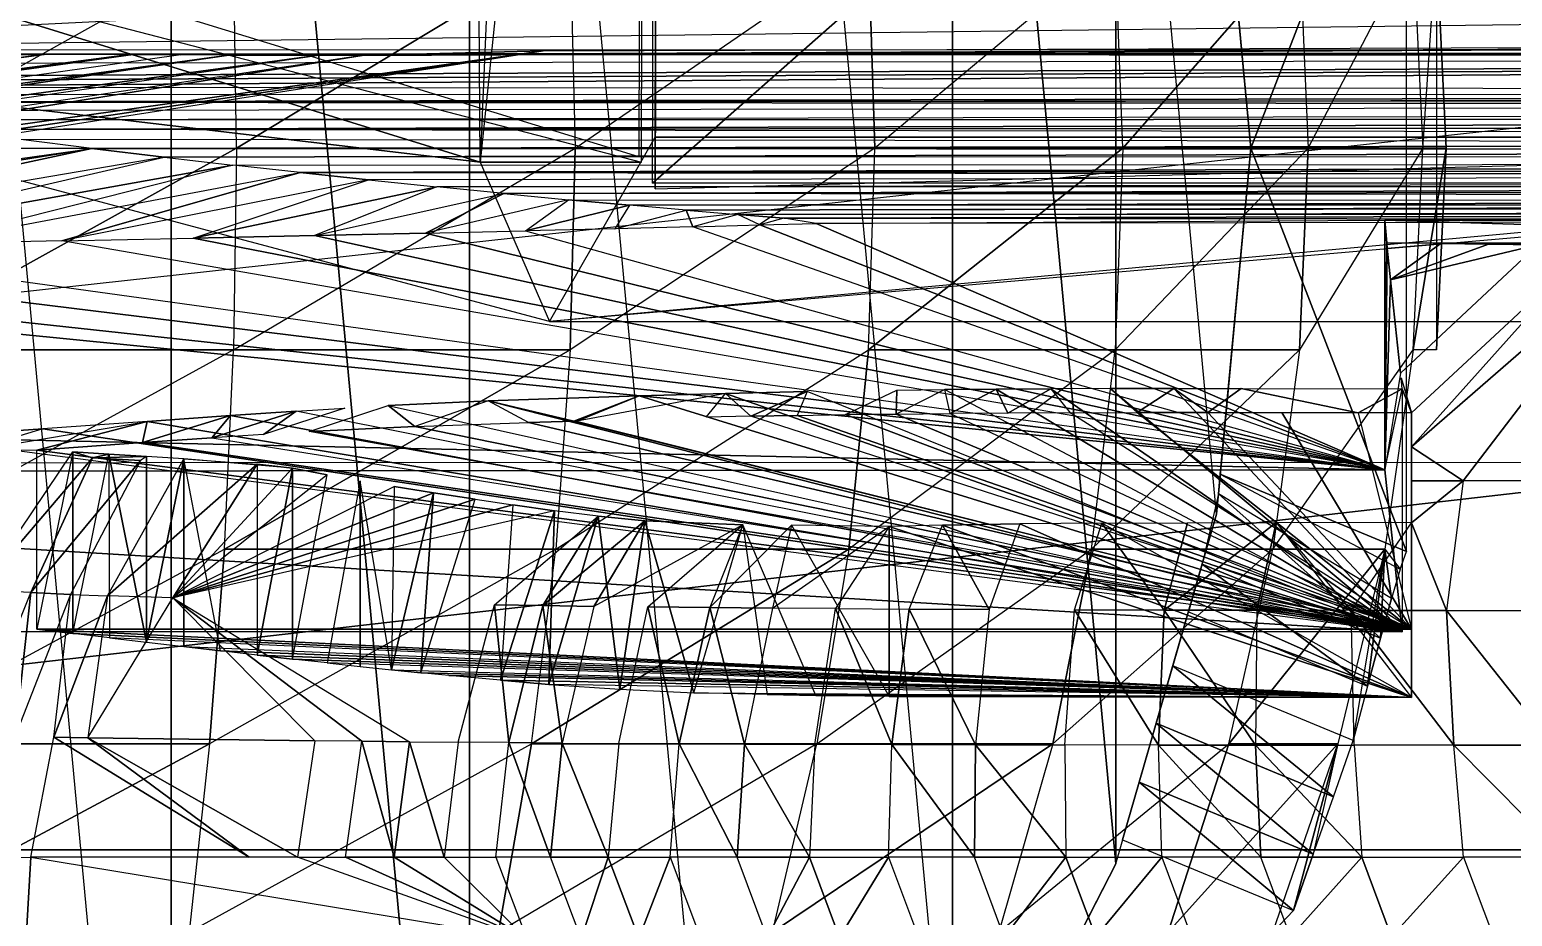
# Model space of a CAD drawing. Header units: metres. Extents: x -2.72 to 2.74, y -1.12 to 1.4.
# Drawn here: x -0.3986 to -0.0506, y -0.0446 to 0.1635 of the extents above; entities that cross this region are included whole.
import ezdxf

# ---------------------------------------------------------------- set-up
doc = ezdxf.new("R2010")
doc.units = ezdxf.units.M
doc.linetypes.add('SOLIDLINE', pattern=[0])
doc.layers.add('A', color=1, linetype='SOLIDLINE')
doc.layers.add('E', color=5, linetype='SOLIDLINE')

msp = doc.modelspace()

# ---------------------------------------------------------------- linework, layer by layer
at = {"layer": 'A'}
for points in [[(-0.493127, 0.188727, 0.197801), (-0.275316, 0.545974, 0.074455), (-0.516479, 0.158773, 0.191303)], [(-0.275316, 0.545974, 0.074455), (-0.490816, 0.193656, 0.163674), (-0.516479, 0.158773, 0.191303)], [(-0.365327, -0.257096, 2.067528), (-0.365327, 0.528326, 2.067528), (-0.440293, 0.546274, 2.067528)], [(-0.295336, 0.5085, 0.071341), (-0.275316, 0.545974, 0.074455), (-0.29284, 0.132376, -0.843649)], [(-0.251757, 0.138243, -0.900755), (-0.250601, 0.538997, 0.057759), (-0.250601, 0.519851, 0.063883)], [(-0.295312, -0.221984, 2.067528), (-0.295312, 0.493215, 2.067528), (-0.365327, 0.528326, 2.067528)], [(-0.295312, -0.221984, 2.067528), (-0.365327, 0.528326, 2.067528), (-0.365327, -0.257096, 2.067528)], [(-0.250601, 0.519851, 0.063883), (-0.251757, 0.126146, -0.896257), (-0.251757, 0.138243, -0.900755)], [(-0.29284, 0.132376, -0.843649), (-0.25502, 0.132376, -0.843649), (-0.25409, 0.5085, 0.071341)], [(-0.233307, -0.171245, 2.067528), (-0.295312, 0.493215, 2.067528), (-0.295312, -0.221984, 2.067528)], [(-0.182024, -0.107093, 2.067528), (-0.182024, 0.378324, 2.067528), (-0.233307, 0.442475, 2.067528)], [(-0.143704, -0.032335, 2.067528), (-0.143704, 0.303565, 2.067528), (-0.182024, 0.378324, 2.067528)], [(-0.143704, -0.032335, 2.067528), (-0.182024, 0.378324, 2.067528), (-0.182024, -0.107093, 2.067528)], [(-0.12002, 0.049764, 2.067528), (-0.143704, 0.303565, 2.067528), (-0.143704, -0.032335, 2.067528)], [(-0.119148, 0.212113, 2.147825), (-0.112009, 0.135614, 2.153136), (-0.075489, 0.230197, 2.147825)], [(-0.075489, 0.041028, 2.147825), (-0.075489, 0.230197, 2.147825), (-0.112009, 0.135614, 2.153136)], [(-0.119148, 0.212113, 2.147825), (-0.12002, 0.221466, 2.067528), (-0.112009, 0.135615, 2.067528)], [(-0.119148, 0.212113, 2.147825), (-0.112009, 0.135615, 2.067528), (-0.112009, 0.135614, 2.153136)], [(0.006794, 0.198835, 1.785654), (-0.689871, 0.198417, 1.774021), (-0.738027, 0.146404, 1.847201)], [(-0.738027, 0.146404, 1.847201), (0.007778, 0.146763, 1.859642), (0.006794, 0.198835, 1.785654)], [(-0.310625, 0.197638, 0.961294), (-0.493127, 0.188727, 0.197801), (-0.516479, 0.158773, 0.191303)], [(-0.310625, 0.197638, 0.961294), (-0.516479, 0.158773, 0.191303), (-0.321165, 0.168463, 1.034279)], [(-0.516479, 0.158773, 0.191303), (-0.490816, 0.193656, 0.163674), (-0.29284, 0.132376, -0.843649)], [(-0.25502, 0.132376, -0.843649), (-0.29284, 0.132376, -0.843649), (-0.490816, 0.193656, 0.163674)], [(-0.435123, 0.135613, 0.811076), (-0.435361, 0.182894, 0.819084), (-0.350745, 0.182894, 0.882626)], [(-0.350041, 0.135613, 0.874968), (-0.350745, 0.182894, 0.882626), (-0.271717, 0.182894, 1.006933)], [(-0.271717, 0.182894, 1.006933), (-0.270578, 0.135613, 0.99996), (-0.350041, 0.135613, 0.874968)], [(-0.201732, 0.182894, 1.186573), (-0.200207, 0.135613, 1.180588), (-0.270578, 0.135613, 0.99996)], [(-0.200207, 0.135613, 1.180588), (-0.201732, 0.182894, 1.186573), (-0.143848, 0.182894, 1.413693)], [(-0.142004, 0.135613, 1.40896), (-0.143848, 0.182894, 1.413693), (-0.100594, 0.182894, 1.678368)], [(-0.100594, 0.182894, 1.678368), (-0.098512, 0.135613, 1.675093), (-0.142004, 0.135613, 1.40896)], [(-0.073862, 0.182894, 1.969031), (-0.071633, 0.135613, 1.967357), (-0.098512, 0.135613, 1.675093)], [(-0.068385, 0.182894, 2.153136), (-0.066106, 0.135613, 2.153136), (-0.071633, 0.135613, 1.967357)], [(-0.066106, 0.135613, 2.153136), (-0.068385, 0.182894, 2.153136), (-0.068385, 0.088332, 2.153136)], [(-0.516479, 0.158773, 0.191303), (0.457801, 0.158618, 0.191301), (0.260544, 0.168463, 1.034279)], [(0.379272, 0.157823, -0.357493), (-0.351811, 0.157513, -0.360084), (0.313918, 0.160454, -0.287175)], [(0.313918, 0.160454, -0.287175), (-0.351811, 0.157513, -0.360084), (-0.330705, 0.157442, -0.350713)], [(0.313918, 0.160454, -0.287175), (-0.330705, 0.157442, -0.350713), (-0.320511, 0.15743, -0.346064)], [(0.313918, 0.160454, -0.287175), (-0.320511, 0.15743, -0.346064), (-0.278068, 0.158491, -0.311615)], [(-0.395164, 0.157662, -0.381273), (-0.405824, 0.157668, -0.387426), (-0.735664, 0.115289, -0.387296)], [(-0.735664, 0.115289, -0.387296), (-0.718298, 0.115333, -0.376069), (-0.395164, 0.157662, -0.381273)], [(-0.700581, 0.115349, -0.365274), (-0.681705, 0.115329, -0.354684), (-0.375165, 0.15761, -0.370888)], [(-0.374283, 0.157608, -0.370444), (-0.375165, 0.15761, -0.370888), (-0.681705, 0.115329, -0.354684)], [(-0.351811, 0.157513, -0.360084), (-0.363114, 0.157561, -0.365199), (-0.662134, 0.115283, -0.344326)], [(-0.662134, 0.115283, -0.344326), (-0.642326, 0.115222, -0.334228), (-0.351811, 0.157513, -0.360084)], [(-0.330705, 0.157442, -0.350713), (-0.351811, 0.157513, -0.360084), (-0.642326, 0.115222, -0.334228)], [(-0.642326, 0.115222, -0.334228), (-0.622744, 0.11516, -0.324419), (-0.330705, 0.157442, -0.350713)], [(-0.603847, 0.115108, -0.314925), (-0.586097, 0.115077, -0.305777), (-0.320511, 0.15743, -0.346064)], [(-0.278068, 0.158491, -0.311615), (-0.320511, 0.15743, -0.346064), (-0.586097, 0.115077, -0.305777)], [(-0.586097, 0.115077, -0.305777), (-0.569954, 0.11508, -0.297003), (-0.278068, 0.158491, -0.311615)], [(-0.569954, 0.11508, -0.297003), (-0.555876, 0.115125, -0.288633), (-0.278068, 0.158491, -0.311615)], [(-0.516479, 0.158773, 0.191303), (-0.29284, 0.132376, -0.843649), (-0.276566, 0.094948, -1.004315)], [(0.535581, 0.156911, -0.474544), (-0.493322, 0.152275, -0.548284), (-0.507823, 0.155503, -0.497748)], [(0.535581, 0.156911, -0.474544), (-0.487468, 0.151208, -0.564115), (-0.493322, 0.152275, -0.548284)], [(0.535581, 0.156911, -0.474544), (-0.480099, 0.149867, -0.584048), (-0.487468, 0.151208, -0.564115)], [(0.505842, 0.149365, -0.596968), (-0.480099, 0.149867, -0.584048), (0.535581, 0.156911, -0.474544)], [(0.535581, 0.156911, -0.474544), (-0.437079, 0.157709, -0.406064), (0.423844, 0.158179, -0.375997)], [(0.423844, 0.158179, -0.375997), (-0.437079, 0.157709, -0.406064), (-0.426595, 0.157693, -0.399675)], [(0.423844, 0.158179, -0.375997), (-0.426595, 0.157693, -0.399675), (-0.405824, 0.157668, -0.387426)], [(0.423844, 0.158179, -0.375997), (-0.405824, 0.157668, -0.387426), (-0.395164, 0.157662, -0.381273)], [(0.411828, 0.158089, -0.370661), (-0.375165, 0.15761, -0.370888), (-0.374283, 0.157608, -0.370444)], [(0.411828, 0.158089, -0.370661), (-0.374283, 0.157608, -0.370444), (0.400552, 0.157996, -0.365957)], [(0.400552, 0.157996, -0.365957), (-0.374283, 0.157608, -0.370444), (-0.363114, 0.157561, -0.365199)], [(0.400552, 0.157996, -0.365957), (-0.363114, 0.157561, -0.365199), (0.390381, 0.157911, -0.361883)], [(-0.276566, 0.094948, -1.004315), (0.215847, 0.094948, -1.00432), (0.457801, 0.158618, 0.191301)], [(0.007778, 0.146763, 1.859642), (-0.738027, 0.146404, 1.847201), (-0.766915, 0.061726, 1.920832)], [(0.500252, 0.14838, -0.611643), (-0.46094, 0.146455, -0.634717), (-0.47122, 0.148265, -0.60786)], [(0.493523, 0.1472, -0.629231), (-0.46094, 0.146455, -0.634717), (0.500252, 0.14838, -0.611643)], [(0.485227, 0.145812, -0.649687), (-0.46094, 0.146455, -0.634717), (0.493523, 0.1472, -0.629231)], [(0.485227, 0.145812, -0.649687), (-0.448576, 0.144449, -0.663825), (-0.46094, 0.146455, -0.634717)], [(0.463773, 0.142535, -0.696764), (-0.434191, 0.142294, -0.694424), (0.475259, 0.144244, -0.672398)], [(0.463773, 0.142535, -0.696764), (-0.418236, 0.140055, -0.725771), (-0.434191, 0.142294, -0.694424)], [(0.451027, 0.140732, -0.722198), (-0.418236, 0.140055, -0.725771), (0.463773, 0.142535, -0.696764)], [(0.437367, 0.138884, -0.748121), (-0.418236, 0.140055, -0.725771), (0.451027, 0.140732, -0.722198)], [(0.421797, 0.136846, -0.776844), (-0.383978, 0.135609, -0.787768), (-0.401285, 0.137802, -0.757134)], [(0.408963, 0.135258, -0.799119), (-0.383978, 0.135609, -0.787768), (0.421797, 0.136846, -0.776844)], [(0.195918, 0.13825, -0.900758), (-0.276566, 0.094948, -1.004315), (-0.251757, 0.138243, -0.900755)], [(0.195918, 0.13825, -0.900758), (-0.251757, 0.138243, -0.900755), (-0.251757, 0.126146, -0.896257)], [(-0.383978, 0.135609, -0.787768), (-0.541651, 0.110141, -0.982846), (-0.573467, 0.109163, -0.973068)], [(-0.496872, 0.111422, -0.996599), (-0.541651, 0.110141, -0.982846), (-0.383978, 0.135609, -0.787768)], [(-0.383978, 0.135609, -0.787768), (-0.366965, 0.133546, -0.816907), (-0.496872, 0.111422, -0.996599)], [(-0.366965, 0.133546, -0.816907), (-0.35086, 0.131676, -0.843745), (-0.458418, 0.112405, -1.008401)], [(-0.435361, 0.088332, 0.819084), (-0.435123, 0.135613, 0.811076), (-0.350041, 0.135613, 0.874968)], [(-0.350041, 0.135613, 0.874968), (-0.350745, 0.088332, 0.882626), (-0.435361, 0.088332, 0.819084)], [(0.408963, 0.135258, -0.799119), (-0.366965, 0.133546, -0.816907), (-0.383978, 0.135609, -0.787768)], [(0.395099, 0.133581, -0.823014), (-0.366965, 0.133546, -0.816907), (0.408963, 0.135258, -0.799119)], [(-0.270578, 0.135613, 0.99996), (-0.271717, 0.088332, 1.006933), (-0.350745, 0.088332, 0.882626)], [(-0.271717, 0.088332, 1.006933), (-0.270578, 0.135613, 0.99996), (-0.200207, 0.135613, 1.180588)], [(-0.201732, 0.088332, 1.186573), (-0.200207, 0.135613, 1.180588), (-0.142004, 0.135613, 1.40896)], [(-0.142004, 0.135613, 1.40896), (-0.143848, 0.088332, 1.413693), (-0.201732, 0.088332, 1.186573)], [(-0.098512, 0.135613, 1.675093), (-0.100594, 0.088332, 1.678368), (-0.143848, 0.088332, 1.413693)], [(-0.119577, 0.054509, 2.13423), (-0.112009, 0.135615, 2.067528), (-0.12002, 0.049764, 2.067528)], [(-0.119148, 0.059112, 2.147825), (-0.112009, 0.135615, 2.067528), (-0.119577, 0.054509, 2.13423)], [(-0.075489, 0.041028, 2.147825), (-0.112009, 0.135614, 2.153136), (-0.119148, 0.059112, 2.147825)], [(-0.100594, 0.088332, 1.678368), (-0.098512, 0.135613, 1.675093), (-0.071633, 0.135613, 1.967357)], [(-0.066106, 0.135613, 2.153136), (-0.068385, 0.088332, 2.153136), (-0.073862, 0.088332, 1.969031)], [(-0.073862, 0.088332, 1.969031), (-0.071633, 0.135613, 1.967357), (-0.066106, 0.135613, 2.153136)], [(-0.423861, 0.113206, -1.019002), (-0.458418, 0.112405, -1.008401), (-0.35086, 0.131676, -0.843745)], [(-0.391022, 0.113919, -1.029071), (-0.423861, 0.113206, -1.019002), (-0.335122, 0.129923, -0.869422)], [(-0.335122, 0.129923, -0.869422), (-0.319061, 0.128202, -0.895433), (-0.391022, 0.113919, -1.029071)], [(0.382031, 0.132055, -0.845025), (-0.335122, 0.129923, -0.869422), (-0.35086, 0.131676, -0.843745)], [(0.369421, 0.130633, -0.865867), (-0.335122, 0.129923, -0.869422), (0.382031, 0.132055, -0.845025)], [(0.356774, 0.12925, -0.886581), (-0.335122, 0.129923, -0.869422), (0.369421, 0.130633, -0.865867)], [(0.356774, 0.12925, -0.886581), (-0.319061, 0.128202, -0.895433), (-0.335122, 0.129923, -0.869422)], [(-0.319061, 0.128202, -0.895433), (-0.303005, 0.126545, -0.921484), (-0.36023, 0.114564, -1.038512)], [(-0.331728, 0.115158, -1.04725), (-0.36023, 0.114564, -1.038512), (-0.303005, 0.126545, -0.921484)], [(0.331982, 0.126658, -0.927086), (-0.303005, 0.126545, -0.921484), (0.344246, 0.12792, -0.907033)], [(0.331982, 0.126658, -0.927086), (-0.287261, 0.124984, -0.947266), (-0.303005, 0.126545, -0.921484)], [(0.320113, 0.125473, -0.946598), (-0.287261, 0.124984, -0.947266), (0.331982, 0.126658, -0.927086)], [(0.308754, 0.124375, -0.96542), (-0.287261, 0.124984, -0.947266), (0.320113, 0.125473, -0.946598)], [(-0.305681, 0.115714, -1.055236), (-0.331728, 0.115158, -1.04725), (-0.287261, 0.124984, -0.947266)], [(-0.287261, 0.124984, -0.947266), (-0.272107, 0.123542, -0.972453), (-0.305681, 0.115714, -1.055236)], [(-0.272107, 0.123542, -0.972453), (-0.257781, 0.122238, -0.996702), (-0.282185, 0.11624, -1.062442)], [(-0.261279, 0.116736, -1.068856), (-0.282185, 0.11624, -1.062442), (-0.257781, 0.122238, -0.996702)], [(0.298009, 0.123369, -0.983402), (-0.257781, 0.122238, -0.996702), (-0.272107, 0.123542, -0.972453)], [(0.287964, 0.122459, -1.000386), (-0.257781, 0.122238, -0.996702), (0.298009, 0.123369, -0.983402)], [(0.287964, 0.122459, -1.000386), (-0.244482, 0.121081, -1.019663), (-0.257781, 0.122238, -0.996702)], [(0.278694, 0.121647, -1.016218), (-0.244482, 0.121081, -1.019663), (0.287964, 0.122459, -1.000386)], [(-0.242961, 0.1172, -1.074478), (-0.261279, 0.116736, -1.068856), (-0.244482, 0.121081, -1.019663)], [(-0.244482, 0.121081, -1.019663), (-0.232372, 0.120075, -1.040967), (-0.242961, 0.1172, -1.074478)], [(0.262715, 0.120314, -1.043747), (-0.232372, 0.120075, -1.040967), (0.270263, 0.120932, -1.030733)], [(0.262715, 0.120314, -1.043747), (-0.221582, 0.119219, -1.060239), (-0.232372, 0.120075, -1.040967)], [(-0.232372, 0.120075, -1.040967), (-0.221582, 0.119219, -1.060239), (-0.227201, 0.117623, -1.079316)], [(0.240998, 0.11868, -1.080012), (-0.221582, 0.119219, -1.060239), (0.262715, 0.120314, -1.043747)], [(0.240998, 0.11868, -1.080012), (-0.213957, 0.117996, -1.083384), (-0.221582, 0.119219, -1.060239)], [(-0.08051, 0.118737, -1.124149), (-0.08051, 0.060157, -1.119927), (-0.213957, 0.117996, -1.083384)], [(0.095886, 0.113314, -1.182251), (-0.08051, 0.118737, -1.124149), (0.096334, 0.11877, -1.124152)], [(0.095886, 0.113314, -1.182251), (-0.080093, 0.113457, -1.178213), (-0.08051, 0.118737, -1.124149)], [(-0.08051, 0.118737, -1.124149), (-0.080093, 0.113457, -1.178213), (-0.08051, 0.060157, -1.119927)], [(-0.331728, 0.115158, -1.04725), (-0.08051, 0.060157, -1.119927), (-0.36023, 0.114564, -1.038512)], [(-0.305681, 0.115714, -1.055236), (-0.08051, 0.060157, -1.119927), (-0.331728, 0.115158, -1.04725)], [(-0.282185, 0.11624, -1.062442), (-0.08051, 0.060157, -1.119927), (-0.305681, 0.115714, -1.055236)], [(-0.227201, 0.117623, -1.079316), (-0.08051, 0.060157, -1.119927), (-0.242961, 0.1172, -1.074478)], [(-0.213957, 0.117996, -1.083384), (-0.08051, 0.060157, -1.119927), (-0.227201, 0.117623, -1.079316)], [(-0.496872, 0.111422, -0.996599), (-0.08051, 0.060157, -1.119927), (-0.541651, 0.110141, -0.982846)], [(-0.458418, 0.112405, -1.008401), (-0.08051, 0.060157, -1.119927), (-0.496872, 0.111422, -0.996599)], [(-0.36023, 0.114564, -1.038512), (-0.08051, 0.060157, -1.119927), (-0.391022, 0.113919, -1.029071)], [(-0.080093, 0.113457, -1.178213), (-0.07996, 0.112193, -1.195521), (-0.08051, 0.060157, -1.119927)], [(-0.07996, 0.112193, -1.195521), (-0.07917, 0.104721, -1.298056), (-0.08051, 0.060157, -1.119927)], [(0.095886, 0.113314, -1.182251), (-0.067403, 0.11326, -1.179574), (-0.080093, 0.113457, -1.178213)], [(-0.07917, 0.104721, -1.298056), (-0.07996, 0.112193, -1.195521), (-0.067403, 0.11326, -1.179574)], [(-0.056192, 0.113114, -1.180353), (-0.07917, 0.104721, -1.298056), (-0.067403, 0.11326, -1.179574)], [(-0.044597, 0.112987, -1.180887), (-0.07917, 0.104721, -1.298056), (-0.056192, 0.113114, -1.180353)], [(-0.076843, 0.082866, -1.60028), (-0.07917, 0.104721, -1.298056), (-0.044597, 0.112987, -1.180887)], [(-0.019903, 0.112796, -1.181449), (-0.074303, 0.065588, -1.84047), (-0.031845, 0.112875, -1.181242)], [(-0.074303, 0.065588, -1.84047), (-0.074303, 0.073535, -1.729836), (-0.031845, 0.112875, -1.181242)], [(-0.062163, 0.05758, -1.951864), (-0.074303, 0.065588, -1.84047), (-0.019903, 0.112796, -1.181449)], [(0.095886, 0.113314, -1.182251), (-0.056192, 0.113114, -1.180353), (-0.067403, 0.11326, -1.179574)], [(-0.041352, 0.057543, -1.952146), (-0.062163, 0.05758, -1.951864), (-0.019903, 0.112796, -1.181449)], [(-0.541651, 0.110141, -0.982846), (-0.08051, 0.060157, -1.119927), (-0.573467, 0.109163, -0.973068)], [(-0.573467, 0.109163, -0.973068), (-0.08051, 0.060157, -1.119927), (-0.573467, 0.070935, -0.970313)], [(-0.07917, 0.104721, -1.298056), (-0.076843, 0.082866, -1.60028), (-0.08051, 0.060157, -1.119927)], [(-0.436073, 0.041569, 0.843022), (-0.435361, 0.088332, 0.819084), (-0.350745, 0.088332, 0.882626)], [(-0.35285, 0.041569, 0.905518), (-0.350745, 0.088332, 0.882626), (-0.271717, 0.088332, 1.006933)], [(-0.271717, 0.088332, 1.006933), (-0.275124, 0.041569, 1.027778), (-0.35285, 0.041569, 0.905518)], [(-0.201732, 0.088332, 1.186573), (-0.206291, 0.041569, 1.20446), (-0.275124, 0.041569, 1.027778)], [(-0.206291, 0.041569, 1.20446), (-0.201732, 0.088332, 1.186573), (-0.143848, 0.088332, 1.413693)], [(-0.149359, 0.041569, 1.427841), (-0.143848, 0.088332, 1.413693), (-0.100594, 0.088332, 1.678368)], [(-0.100594, 0.088332, 1.678368), (-0.106818, 0.041569, 1.688158), (-0.149359, 0.041569, 1.427841)], [(-0.073862, 0.088332, 1.969031), (-0.080526, 0.041569, 1.974035), (-0.106818, 0.041569, 1.688158)], [(-0.074303, 0.073535, -1.729836), (-0.076449, 0.079188, -1.651435), (-0.076727, 0.081778, -1.615368)], [(-0.290933, 0.076341, -1.651225), (-0.255558, 0.077518, -1.65131), (-0.270859, 0.071609, -1.729727)], [(-0.076449, 0.022156, -1.647325), (-0.255558, 0.077518, -1.65131), (-0.290933, 0.076341, -1.651225)], [(-0.270182, 0.071612, -1.729727), (-0.270859, 0.071609, -1.729727), (-0.255558, 0.077518, -1.65131)], [(-0.255558, 0.077518, -1.65131), (-0.235251, 0.078089, -1.651352), (-0.270182, 0.071612, -1.729727)], [(-0.076449, 0.022156, -1.647325), (-0.235251, 0.078089, -1.651352), (-0.255558, 0.077518, -1.65131)], [(-0.22929, 0.072732, -1.729791), (-0.239805, 0.072499, -1.729777), (-0.235251, 0.078089, -1.651352)], [(-0.235251, 0.078089, -1.651352), (-0.216115, 0.07853, -1.651384), (-0.22929, 0.072732, -1.729791)], [(-0.076449, 0.022156, -1.647325), (-0.216115, 0.07853, -1.651384), (-0.235251, 0.078089, -1.651352)], [(-0.218449, 0.072935, -1.729802), (-0.22929, 0.072732, -1.729791), (-0.216115, 0.07853, -1.651384)], [(-0.195224, 0.07326, -1.72982), (-0.20714, 0.073111, -1.729812), (-0.195086, 0.078864, -1.651409)], [(-0.195086, 0.078864, -1.651409), (-0.183771, 0.078993, -1.651418), (-0.195224, 0.07326, -1.72982)], [(-0.183771, 0.078993, -1.651418), (-0.171749, 0.079099, -1.651427), (-0.182566, 0.073386, -1.729828)], [(-0.076449, 0.022156, -1.647325), (-0.171749, 0.079099, -1.651427), (-0.183771, 0.078993, -1.651418)], [(-0.169031, 0.073489, -1.729834), (-0.182566, 0.073386, -1.729828), (-0.171749, 0.079099, -1.651427)], [(-0.171749, 0.079099, -1.651427), (-0.158894, 0.079184, -1.651433), (-0.169031, 0.073489, -1.729834)], [(-0.076449, 0.022156, -1.647325), (-0.158894, 0.079184, -1.651433), (-0.171749, 0.079099, -1.651427)], [(-0.154411, 0.073562, -1.729838), (-0.169031, 0.073489, -1.729834), (-0.158894, 0.079184, -1.651433)], [(-0.076449, 0.022156, -1.647325), (-0.145007, 0.07924, -1.651437), (-0.158894, 0.079184, -1.651433)], [(-0.145007, 0.07924, -1.651437), (-0.130075, 0.079261, -1.651439), (-0.138692, 0.073598, -1.72984)], [(-0.076449, 0.022156, -1.647325), (-0.130075, 0.079261, -1.651439), (-0.145007, 0.07924, -1.651437)], [(-0.122055, 0.073604, -1.72984), (-0.138692, 0.073598, -1.72984), (-0.130075, 0.079261, -1.651439)], [(-0.130075, 0.079261, -1.651439), (-0.114268, 0.079254, -1.651439), (-0.122055, 0.073604, -1.72984)], [(-0.086804, 0.073561, -1.729838), (-0.122055, 0.073604, -1.72984), (-0.114268, 0.079254, -1.651439)], [(-0.086804, 0.073561, -1.729838), (-0.114268, 0.079254, -1.651439), (-0.076449, 0.079188, -1.651435)], [(-0.074303, 0.073535, -1.729836), (-0.086804, 0.073561, -1.729838), (-0.076449, 0.079188, -1.651435)], [(-0.08051, 0.060157, -1.119927), (-0.076449, 0.079188, -1.651435), (-0.076449, 0.022156, -1.647325)], [(-0.343671, 0.068486, -1.72955), (-0.355788, 0.067683, -1.729505), (-0.336049, 0.073916, -1.651049)], [(-0.351454, 0.072877, -1.650973), (-0.336049, 0.073916, -1.651049), (-0.355788, 0.067683, -1.729505)], [(-0.076449, 0.022156, -1.647325), (-0.336049, 0.073916, -1.651049), (-0.351454, 0.072877, -1.650973)], [(-0.336049, 0.073916, -1.651049), (-0.324578, 0.074658, -1.651103), (-0.343671, 0.068486, -1.72955)], [(-0.308161, 0.070315, -1.729654), (-0.332957, 0.069138, -1.729587), (-0.314432, 0.075261, -1.651146)], [(-0.314432, 0.075261, -1.651146), (-0.290933, 0.076341, -1.651225), (-0.308161, 0.070315, -1.729654)], [(-0.076449, 0.022156, -1.647325), (-0.290933, 0.076341, -1.651225), (-0.314432, 0.075261, -1.651146)], [(-0.270859, 0.071609, -1.729727), (-0.281503, 0.071243, -1.729706), (-0.290933, 0.076341, -1.651225)], [(-0.20714, 0.073111, -1.729812), (-0.074303, 0.022734, -1.726964), (-0.218449, 0.072935, -1.729802)], [(-0.195224, 0.07326, -1.72982), (-0.074303, 0.022734, -1.726964), (-0.20714, 0.073111, -1.729812)], [(-0.182566, 0.073386, -1.729828), (-0.074303, 0.022734, -1.726964), (-0.195224, 0.07326, -1.72982)], [(-0.138692, 0.073598, -1.72984), (-0.074303, 0.022734, -1.726964), (-0.154411, 0.073562, -1.729838)], [(-0.122055, 0.073604, -1.72984), (-0.074303, 0.022734, -1.726964), (-0.138692, 0.073598, -1.72984)], [(-0.104693, 0.07359, -1.729839), (-0.074303, 0.022734, -1.726964), (-0.122055, 0.073604, -1.72984)], [(-0.086804, 0.073561, -1.729838), (-0.074303, 0.022734, -1.726964), (-0.104693, 0.07359, -1.729839)], [(-0.074303, 0.073535, -1.729836), (-0.074302, 0.047721, -2.011838), (-0.074303, 0.022734, -1.726964)], [(-0.08051, 0.060157, -1.119927), (-0.698421, 0.059653, -1.126904), (-0.573467, 0.070935, -0.970313)], [(-0.425005, 0.067774, -1.650604), (-0.39549, 0.069821, -1.650752), (-0.412762, 0.064515, -1.716136)], [(-0.076449, 0.022156, -1.647325), (-0.39549, 0.069821, -1.650752), (-0.425005, 0.067774, -1.650604)], [(-0.39685, 0.064748, -1.729339), (-0.412762, 0.064515, -1.716136), (-0.371026, 0.071522, -1.650875)], [(-0.372064, 0.06656, -1.729441), (-0.39685, 0.064748, -1.729339), (-0.371026, 0.071522, -1.650875)], [(-0.076449, 0.022156, -1.647325), (-0.371026, 0.071522, -1.650875), (-0.39549, 0.069821, -1.650752)], [(-0.371026, 0.071522, -1.650875), (-0.351454, 0.072877, -1.650973), (-0.372064, 0.06656, -1.729441)], [(-0.355788, 0.067683, -1.729505), (-0.372064, 0.06656, -1.729441), (-0.351454, 0.072877, -1.650973)], [(-0.076449, 0.022156, -1.647325), (-0.351454, 0.072877, -1.650973), (-0.371026, 0.071522, -1.650875)], [(-0.308161, 0.070315, -1.729654), (-0.074303, 0.022734, -1.726964), (-0.332957, 0.069138, -1.729587)], [(-0.281503, 0.071243, -1.729706), (-0.074303, 0.022734, -1.726964), (-0.308161, 0.070315, -1.729654)], [(-0.270859, 0.071609, -1.729727), (-0.074303, 0.022734, -1.726964), (-0.281503, 0.071243, -1.729706)], [(-0.270182, 0.071612, -1.729727), (-0.074303, 0.022734, -1.726964), (-0.270859, 0.071609, -1.729727)], [(-0.218449, 0.072935, -1.729802), (-0.074303, 0.022734, -1.726964), (-0.22929, 0.072732, -1.729791)], [(-0.372064, 0.06656, -1.729441), (-0.074303, 0.022734, -1.726964), (-0.39685, 0.064748, -1.729339)], [(-0.355788, 0.067683, -1.729505), (-0.074303, 0.022734, -1.726964), (-0.372064, 0.06656, -1.729441)], [(-0.388422, 0.064366, -1.746539), (-0.383807, 0.062961, -1.774151), (-0.410354, 0.031893, -1.947089)], [(-0.398319, 0.031345, -1.97067), (-0.410354, 0.031893, -1.947089), (-0.383807, 0.062961, -1.774151)], [(-0.383807, 0.062961, -1.774151), (-0.372565, 0.062386, -1.796188), (-0.398319, 0.031345, -1.97067)], [(-0.39685, 0.064748, -1.729339), (-0.074303, 0.022734, -1.726964), (-0.39685, 0.022734, -1.726964)], [(-0.388422, 0.064366, -1.746539), (-0.39685, 0.022734, -1.726964), (-0.388422, 0.021764, -1.74413)], [(-0.380027, 0.06384, -1.7643), (-0.383807, 0.062961, -1.774151), (-0.388422, 0.064366, -1.746539)], [(-0.380027, 0.06384, -1.7643), (-0.388422, 0.064366, -1.746539), (-0.388422, 0.021764, -1.74413)], [(-0.371136, 0.063298, -1.782386), (-0.383807, 0.062961, -1.774151), (-0.380027, 0.06384, -1.7643)], [(-0.371136, 0.063298, -1.782386), (-0.372565, 0.062386, -1.796188), (-0.383807, 0.062961, -1.774151)], [(-0.362422, 0.062766, -1.800553), (-0.345208, 0.06152, -1.836146), (-0.380327, 0.030596, -2.002707)], [(-0.380027, 0.06384, -1.7643), (-0.379827, 0.020762, -1.761865), (-0.371136, 0.019741, -1.779923)], [(-0.371136, 0.019741, -1.779923), (-0.371136, 0.063298, -1.782386), (-0.380027, 0.06384, -1.7643)], [(-0.362422, 0.062766, -1.800553), (-0.371136, 0.063298, -1.782386), (-0.371136, 0.019741, -1.779923)], [(-0.362422, 0.062766, -1.800553), (-0.371136, 0.019741, -1.779923), (-0.362422, 0.018716, -1.798063)], [(-0.362422, 0.062766, -1.800553), (-0.345208, 0.06152, -1.836146), (-0.336851, 0.060547, -1.853069)], [(-0.362422, 0.062766, -1.800553), (-0.362422, 0.018716, -1.798063), (-0.353755, 0.017699, -1.81604)], [(-0.062163, 0.05758, -1.951864), (-0.074302, 0.057609, -1.951609), (-0.074303, 0.065588, -1.84047)], [(-0.780271, -0.029043, 1.965697), (0.014763, -0.029049, 1.97902), (0.012855, 0.061921, 1.933774)], [(0.012855, 0.061921, 1.933774), (-0.766915, 0.061726, 1.920832), (-0.780271, -0.029043, 1.965697)], [(-0.076449, 0.022156, -1.647325), (-0.698421, 0.059653, -1.126904), (-0.08051, 0.060157, -1.119927)], [(-0.076449, 0.022156, -1.647325), (-0.441483, 0.022156, -1.647316), (-0.698421, 0.059653, -1.126904)], [(-0.38899, 0.03094, -1.988081), (-0.398319, 0.031345, -1.97067), (-0.372565, 0.062386, -1.796188)], [(-0.364941, 0.030102, -2.023344), (-0.380327, 0.030596, -2.002707), (-0.345208, 0.06152, -1.836146)], [(-0.345208, 0.06152, -1.836146), (-0.336851, 0.060547, -1.853069), (-0.364941, 0.030102, -2.023344)], [(-0.336851, 0.060547, -1.853069), (-0.328725, 0.059016, -1.869065), (-0.364941, 0.030102, -2.023344)], [(-0.336851, 0.060547, -1.853069), (-0.345208, 0.06152, -1.836146), (-0.345208, 0.016706, -1.833612)], [(-0.336851, 0.060547, -1.853069), (-0.345208, 0.016706, -1.833612), (-0.336851, 0.01575, -1.850536)], [(-0.328725, 0.059016, -1.869065), (-0.336851, 0.060547, -1.853069), (-0.336851, 0.01575, -1.850536)], [(-0.303781, 0.054785, -1.914777), (-0.364941, 0.030102, -2.023344), (-0.313006, 0.056237, -1.898551)], [(-0.320998, 0.057579, -1.883928), (-0.328757, 0.014843, -1.866567), (-0.320998, 0.014001, -1.881464)], [(-0.320998, 0.057579, -1.883928), (-0.320998, 0.014001, -1.881464), (-0.313645, 0.013237, -1.894982)], [(-0.303781, 0.054785, -1.914777), (-0.313006, 0.056237, -1.898551), (-0.313645, 0.013237, -1.894982)], [(-0.076926, 0.036842, 2.13423), (-0.075489, 0.041028, 2.147825), (-0.119148, 0.059112, 2.147825)], [(-0.062163, 0.05758, -1.951864), (-0.074302, 0.047721, -2.011838), (-0.074302, 0.057609, -1.951609)], [(-0.066037, 0.027166, -2.137188), (-0.074302, 0.047721, -2.011838), (-0.062163, 0.05758, -1.951864)], [(-0.294032, 0.053243, -1.931357), (-0.364941, 0.030102, -2.023344), (-0.303781, 0.054785, -1.914777)], [(-0.285169, 0.051912, -1.945448), (-0.364941, 0.030102, -2.023344), (-0.294032, 0.053243, -1.931357)], [(-0.303781, 0.054785, -1.914777), (-0.313645, 0.013237, -1.894982), (-0.306736, 0.012545, -1.907241)], [(-0.294032, 0.053243, -1.931357), (-0.303781, 0.054785, -1.914777), (-0.306736, 0.012545, -1.907241)], [(-0.119577, 0.054509, 2.13423), (-0.123412, 0.038007, 2.111227), (-0.081592, 0.020685, 2.111227)], [(-0.081592, 0.020685, 2.111227), (-0.07899, 0.02996, 2.12185), (-0.119577, 0.054509, 2.13423)], [(-0.275438, 0.050546, -1.95962), (-0.364941, 0.030102, -2.023344), (-0.285169, 0.051912, -1.945448)], [(-0.278146, 0.028289, -2.097091), (-0.289519, 0.028465, -2.090046), (-0.265183, 0.049291, -1.972659)], [(-0.275438, 0.050546, -1.95962), (-0.285169, 0.051912, -1.945448), (-0.288104, 0.010773, -1.938587)], [(-0.275438, 0.050546, -1.95962), (-0.288104, 0.010773, -1.938587), (-0.276767, 0.009815, -1.955525)], [(-0.254219, 0.048214, -1.984181), (-0.278146, 0.028289, -2.097091), (-0.265183, 0.049291, -1.972659)], [(-0.265183, 0.049291, -1.972659), (-0.275438, 0.050546, -1.95962), (-0.276767, 0.009815, -1.955525)], [(-0.265183, 0.049291, -1.972659), (-0.276767, 0.009815, -1.955525), (-0.260067, 0.008651, -1.976119)], [(-0.254219, 0.048214, -1.984181), (-0.265183, 0.049291, -1.972659), (-0.260067, 0.008651, -1.976119)], [(-0.138167, -0.013142, 2.094038), (-0.12002, 0.049764, 2.067528), (-0.142067, -0.026661, 2.09701)], [(-0.13418, 0.00068, 2.094038), (-0.12002, 0.049764, 2.067528), (-0.138167, -0.013142, 2.094038)], [(-0.13028, 0.014199, 2.09701), (-0.12002, 0.049764, 2.067528), (-0.13418, 0.00068, 2.094038)], [(-0.126637, 0.026825, 2.102824), (-0.12002, 0.049764, 2.067528), (-0.13028, 0.014199, 2.09701)], [(-0.266194, 0.028126, -2.103548), (-0.278146, 0.028289, -2.097091), (-0.254219, 0.048214, -1.984181)], [(-0.231202, 0.047216, -1.998518), (-0.266194, 0.028126, -2.103548), (-0.254219, 0.048214, -1.984181)], [(-0.254219, 0.048214, -1.984181), (-0.260067, 0.008651, -1.976119), (-0.242707, 0.007819, -1.990843)], [(-0.242707, 0.007819, -1.990843), (-0.231202, 0.047216, -1.998518), (-0.254219, 0.048214, -1.984181)], [(-0.238927, 0.027827, -2.11513), (-0.253507, 0.027975, -2.109456), (-0.231202, 0.047216, -1.998518)], [(-0.224223, 0.027697, -2.120043), (-0.238927, 0.027827, -2.11513), (-0.219757, 0.047167, -2.001962)], [(-0.231202, 0.047216, -1.998518), (-0.225475, 0.007406, -1.998146), (-0.214044, 0.007237, -2.001146)], [(-0.20949, 0.027584, -2.124246), (-0.224223, 0.027697, -2.120043), (-0.196868, 0.046881, -2.00884)], [(-0.196868, 0.006929, -2.006581), (-0.196868, 0.046881, -2.00884), (-0.219757, 0.047167, -2.001962)], [(-0.074302, 0.006763, -2.009522), (-0.184358, 0.047188, -2.009158), (-0.196868, 0.046881, -2.00884)], [(-0.074302, 0.006763, -2.009522), (-0.196868, 0.046881, -2.00884), (-0.196868, 0.006929, -2.006581)], [(-0.17341, 0.02739, -2.131064), (-0.192198, 0.027478, -2.128073), (-0.184358, 0.047188, -2.009158)], [(-0.184358, 0.047188, -2.009158), (-0.166223, 0.047475, -2.009611), (-0.17341, 0.02739, -2.131064)], [(-0.074302, 0.006763, -2.009522), (-0.166223, 0.047475, -2.009611), (-0.184358, 0.047188, -2.009158)], [(-0.074302, 0.006763, -2.009522), (-0.146961, 0.047656, -2.010085), (-0.166223, 0.047475, -2.009611)], [(-0.132343, 0.027263, -2.134928), (-0.153368, 0.027319, -2.133311), (-0.146961, 0.047656, -2.010085)], [(-0.146961, 0.047656, -2.010085), (-0.12681, 0.04775, -2.010576), (-0.132343, 0.027263, -2.134928)], [(-0.110599, 0.027221, -2.136029), (-0.132343, 0.027263, -2.134928), (-0.106007, 0.047774, -2.011078)], [(-0.106007, 0.047774, -2.011078), (-0.132343, 0.027263, -2.134928), (-0.12681, 0.04775, -2.010576)], [(-0.088407, 0.027189, -2.136744), (-0.110599, 0.027221, -2.136029), (-0.106007, 0.047774, -2.011078)], [(-0.074302, 0.006763, -2.009522), (-0.074302, 0.047721, -2.011838), (-0.106007, 0.047774, -2.011078)], [(-0.066037, 0.027166, -2.137188), (-0.088407, 0.027189, -2.136744), (-0.074302, 0.047721, -2.011838)], [(-0.074303, 0.022734, -1.726964), (-0.074302, 0.047721, -2.011838), (-0.074302, 0.006763, -2.009522)], [(-0.35285, 0.041569, 0.905518), (-0.356333, -0.004163, 0.943391), (-0.437252, -0.004163, 0.882626)], [(-0.356333, -0.004163, 0.943391), (-0.35285, 0.041569, 0.905518), (-0.275124, 0.041569, 1.027778)], [(-0.28076, -0.004163, 1.062266), (-0.275124, 0.041569, 1.027778), (-0.206291, 0.041569, 1.20446)], [(-0.206291, 0.041569, 1.20446), (-0.213833, -0.004163, 1.234054), (-0.28076, -0.004163, 1.062266)], [(-0.149359, 0.041569, 1.427841), (-0.158479, -0.004163, 1.451248), (-0.213833, -0.004163, 1.234054)], [(-0.158479, -0.004163, 1.451248), (-0.149359, 0.041569, 1.427841), (-0.106818, 0.041569, 1.688158)], [(-0.117116, -0.004163, 1.704355), (-0.106818, 0.041569, 1.688158), (-0.080526, 0.041569, 1.974035)], [(-0.080526, 0.041569, 1.974035), (-0.091552, -0.004163, 1.982315), (-0.117116, -0.004163, 1.704355)], [(-0.080526, 0.041569, 1.974035), (-0.084619, 0.009421, 2.102824), (-0.087937, -0.00334, 2.09701)], [(-0.080526, 0.041569, 1.974035), (-0.081592, 0.020685, 2.111227), (-0.084619, 0.009421, 2.102824)], [(-0.080526, 0.041569, 1.974035), (-0.07899, 0.02996, 2.12185), (-0.081592, 0.020685, 2.111227)], [(-0.080526, 0.041569, 1.974035), (-0.076926, 0.036842, 2.13423), (-0.07899, 0.02996, 2.12185)], [(-0.123412, 0.038007, 2.111227), (-0.126637, 0.026825, 2.102824), (-0.084619, 0.009421, 2.102824)], [(-0.084619, 0.009421, 2.102824), (-0.081592, 0.020685, 2.111227), (-0.123412, 0.038007, 2.111227)], [(-0.401977, -0.00235, -2.068354), (-0.411731, -0.002116, -2.050236), (-0.398319, 0.031345, -1.97067)], [(-0.398319, 0.031345, -1.97067), (-0.38899, 0.03094, -1.988081), (-0.401977, -0.00235, -2.068354)], [(-0.38899, 0.03094, -1.988081), (-0.380327, 0.030596, -2.002707), (-0.39292, -0.002547, -2.083574)], [(-0.384886, -0.002702, -2.095381), (-0.39292, -0.002547, -2.083574), (-0.380327, 0.030596, -2.002707)], [(-0.331673, -0.003412, -2.148418), (-0.384886, -0.002702, -2.095381), (-0.364941, 0.030102, -2.023344)], [(-0.309427, -0.003656, -2.166479), (-0.320603, -0.003539, -2.157814), (-0.364941, 0.030102, -2.023344)], [(-0.320603, -0.003539, -2.157814), (-0.331673, -0.003412, -2.148418), (-0.364941, 0.030102, -2.023344)], [(-0.286087, -0.003864, -2.181785), (-0.297978, -0.003764, -2.174454), (-0.289519, 0.028465, -2.090046)], [(-0.289519, 0.028465, -2.090046), (-0.278146, 0.028289, -2.097091), (-0.286087, -0.003864, -2.181785)], [(-0.273591, -0.003957, -2.188502), (-0.286087, -0.003864, -2.181785), (-0.278146, 0.028289, -2.097091)], [(-0.278146, 0.028289, -2.097091), (-0.266194, 0.028126, -2.103548), (-0.273591, -0.003957, -2.188502)], [(-0.246131, -0.004121, -2.200261), (-0.260327, -0.004042, -2.194649), (-0.253507, 0.027975, -2.109456)], [(-0.253507, 0.027975, -2.109456), (-0.238927, 0.027827, -2.11513), (-0.246131, -0.004121, -2.200261)], [(-0.230844, -0.004193, -2.205378), (-0.246131, -0.004121, -2.200261), (-0.238927, 0.027827, -2.11513)], [(-0.238927, 0.027827, -2.11513), (-0.224223, 0.027697, -2.120043), (-0.230844, -0.004193, -2.205378)], [(-0.196226, -0.004318, -2.214018), (-0.214305, -0.00426, -2.210036), (-0.20949, 0.027584, -2.124246)], [(-0.20949, 0.027584, -2.124246), (-0.192198, 0.027478, -2.128073), (-0.196226, -0.004318, -2.214018)], [(-0.176582, -0.004365, -2.217129), (-0.196226, -0.004318, -2.214018), (-0.192198, 0.027478, -2.128073)], [(-0.192198, 0.027478, -2.128073), (-0.17341, 0.02739, -2.131064), (-0.176582, -0.004365, -2.217129)], [(-0.133645, -0.00443, -2.221146), (-0.155628, -0.004401, -2.219465), (-0.153368, 0.027319, -2.133311)], [(-0.153368, 0.027319, -2.133311), (-0.132343, 0.027263, -2.134928), (-0.133645, -0.00443, -2.221146)], [(-0.110911, -0.00445, -2.222291), (-0.133645, -0.00443, -2.221146), (-0.132343, 0.027263, -2.134928)], [(-0.132343, 0.027263, -2.134928), (-0.110599, 0.027221, -2.136029), (-0.110911, -0.00445, -2.222291)], [(-0.06432, -0.004475, -2.223494), (-0.087709, -0.004465, -2.223032), (-0.088407, 0.027189, -2.136744)], [(-0.088407, 0.027189, -2.136744), (-0.066037, 0.027166, -2.137188), (-0.06432, -0.004475, -2.223494)], [(-0.041029, -0.004482, -2.223803), (-0.06432, -0.004475, -2.223494), (-0.066037, 0.027166, -2.137188)], [(-0.066037, 0.027166, -2.137188), (-0.043759, 0.027149, -2.137487), (-0.041029, -0.004482, -2.223803)], [(-0.074302, 0.006763, -2.009522), (-0.388422, 0.021764, -1.74413), (-0.39685, 0.022734, -1.726964)], [(-0.074302, 0.006763, -2.009522), (-0.39685, 0.022734, -1.726964), (-0.074303, 0.022734, -1.726964)], [(-0.074302, 0.006763, -2.009522), (-0.379827, 0.020762, -1.761865), (-0.388422, 0.021764, -1.74413)], [(-0.074302, 0.006763, -2.009522), (-0.353755, 0.017699, -1.81604), (-0.362422, 0.018716, -1.798063)], [(-0.074302, 0.006763, -2.009522), (-0.345208, 0.016706, -1.833612), (-0.353755, 0.017699, -1.81604)], [(-0.074302, 0.006763, -2.009522), (-0.336851, 0.01575, -1.850536), (-0.345208, 0.016706, -1.833612)], [(-0.074302, 0.006763, -2.009522), (-0.328757, 0.014843, -1.866567), (-0.336851, 0.01575, -1.850536)], [(-0.0926, -0.016543, 2.094038), (-0.13028, 0.014199, 2.09701), (-0.13418, 0.00068, 2.094038)], [(-0.0926, -0.016543, 2.094038), (-0.087937, -0.00334, 2.09701), (-0.13028, 0.014199, 2.09701)], [(-0.074302, 0.006763, -2.009522), (-0.306736, 0.012545, -1.907241), (-0.313645, 0.013237, -1.894982)], [(-0.074302, 0.006763, -2.009522), (-0.300221, 0.011905, -1.918556), (-0.306736, 0.012545, -1.907241)], [(-0.074302, 0.006763, -2.009522), (-0.288104, 0.010773, -1.938587), (-0.300221, 0.011905, -1.918556)], [(-0.074302, 0.006763, -2.009522), (-0.276767, 0.009815, -1.955525), (-0.288104, 0.010773, -1.938587)], [(-0.074302, 0.006763, -2.009522), (-0.225475, 0.007406, -1.998146), (-0.242707, 0.007819, -1.990843)], [(-0.074302, 0.006763, -2.009522), (-0.214044, 0.007237, -2.001146), (-0.225475, 0.007406, -1.998146)], [(-0.074302, 0.006763, -2.009522), (-0.196868, 0.006929, -2.006581), (-0.214044, 0.007237, -2.001146)], [(-0.13418, 0.00068, 2.094038), (-0.138167, -0.013142, 2.094038), (-0.097366, -0.030042, 2.094038)], [(-0.097366, -0.030042, 2.094038), (-0.0926, -0.016543, 2.094038), (-0.13418, 0.00068, 2.094038)], [(-0.347036, -0.030735, -2.213458), (-0.39832, -0.030767, -2.157482), (-0.39292, -0.002547, -2.083574)], [(-0.39292, -0.002547, -2.083574), (-0.384886, -0.002702, -2.095381), (-0.347036, -0.030735, -2.213458)], [(-0.3357, -0.03073, -2.223946), (-0.347036, -0.030735, -2.213458), (-0.384886, -0.002702, -2.095381)], [(-0.384886, -0.002702, -2.095381), (-0.331673, -0.003412, -2.148418), (-0.3357, -0.03073, -2.223946)], [(-0.438883, -0.048364, 0.937464), (-0.437252, -0.004163, 0.882626), (-0.356333, -0.004163, 0.943391)], [(-0.356333, -0.004163, 0.943391), (-0.361156, -0.048364, 0.995832), (-0.438883, -0.048364, 0.937464)], [(-0.28076, -0.004163, 1.062266), (-0.288563, -0.048364, 1.110018), (-0.361156, -0.048364, 0.995832)], [(-0.313008, -0.03072, -2.242581), (-0.324414, -0.030724, -2.233638), (-0.320603, -0.003539, -2.157814)], [(-0.320603, -0.003539, -2.157814), (-0.309427, -0.003656, -2.166479), (-0.313008, -0.03072, -2.242581)], [(-0.30131, -0.030716, -2.250813), (-0.313008, -0.03072, -2.242581), (-0.309427, -0.003656, -2.166479)], [(-0.309427, -0.003656, -2.166479), (-0.297978, -0.003764, -2.174454), (-0.30131, -0.030716, -2.250813)], [(-0.276359, -0.03071, -2.265305), (-0.289149, -0.030713, -2.258377), (-0.286087, -0.003864, -2.181785)], [(-0.288563, -0.048364, 1.110018), (-0.28076, -0.004163, 1.062266), (-0.213833, -0.004163, 1.234054)], [(-0.286087, -0.003864, -2.181785), (-0.273591, -0.003957, -2.188502), (-0.276359, -0.03071, -2.265305)], [(-0.262772, -0.030708, -2.271639), (-0.276359, -0.03071, -2.265305), (-0.273591, -0.003957, -2.188502)], [(-0.273591, -0.003957, -2.188502), (-0.260327, -0.004042, -2.194649), (-0.262772, -0.030708, -2.271639)], [(-0.232549, -0.030705, -2.28268), (-0.248224, -0.030706, -2.277417), (-0.246131, -0.004121, -2.200261)], [(-0.246131, -0.004121, -2.200261), (-0.230844, -0.004193, -2.205378), (-0.232549, -0.030705, -2.28268)], [(-0.215584, -0.030704, -2.287468), (-0.232549, -0.030705, -2.28268), (-0.230844, -0.004193, -2.205378)], [(-0.230844, -0.004193, -2.205378), (-0.214305, -0.00426, -2.210036), (-0.215584, -0.030704, -2.287468)], [(-0.224276, -0.048364, 1.27503), (-0.213833, -0.004163, 1.234054), (-0.158479, -0.004163, 1.451248)], [(-0.158479, -0.004163, 1.451248), (-0.171105, -0.048364, 1.483658), (-0.224276, -0.048364, 1.27503)], [(-0.176866, -0.030703, -2.294681), (-0.197025, -0.030703, -2.291534), (-0.196226, -0.004318, -2.214018)], [(-0.196226, -0.004318, -2.214018), (-0.176582, -0.004365, -2.217129), (-0.176866, -0.030703, -2.294681)], [(-0.155392, -0.030703, -2.297031), (-0.176866, -0.030703, -2.294681), (-0.176582, -0.004365, -2.217129)], [(-0.176582, -0.004365, -2.217129), (-0.155628, -0.004401, -2.219465), (-0.155392, -0.030703, -2.297031)], [(-0.117116, -0.004163, 1.704355), (-0.131374, -0.048364, 1.726783), (-0.171105, -0.048364, 1.483658)], [(-0.109639, -0.030705, -2.299848), (-0.132888, -0.030704, -2.298711), (-0.133645, -0.00443, -2.221146)], [(-0.133645, -0.00443, -2.221146), (-0.110911, -0.00445, -2.222291), (-0.109639, -0.030705, -2.299848)], [(-0.131374, -0.048364, 1.726783), (-0.117116, -0.004163, 1.704355), (-0.091552, -0.004163, 1.982315)], [(-0.085934, -0.030706, -2.300577), (-0.109639, -0.030705, -2.299848), (-0.110911, -0.00445, -2.222291)], [(-0.110911, -0.00445, -2.222291), (-0.087709, -0.004465, -2.223032), (-0.085934, -0.030706, -2.300577)], [(-0.091552, -0.004163, 1.982315), (-0.101951, -0.043278, 2.09701), (-0.106818, -0.048364, 1.993779)], [(-0.091552, -0.004163, 1.982315), (-0.097366, -0.030042, 2.094038), (-0.101951, -0.043278, 2.09701)], [(-0.038309, -0.030707, -2.301338), (-0.06206, -0.030707, -2.301031), (-0.06432, -0.004475, -2.223494)], [(-0.06432, -0.004475, -2.223494), (-0.041029, -0.004482, -2.223803), (-0.038309, -0.030707, -2.301338)], [(-0.138167, -0.013142, 2.094038), (-0.142067, -0.026661, 2.09701), (-0.101951, -0.043278, 2.09701)], [(-0.101951, -0.043278, 2.09701), (-0.097366, -0.030042, 2.094038), (-0.138167, -0.013142, 2.094038)], [(-0.780271, -0.029043, 1.965697), (-0.774217, -0.099261, 1.972754), (0.021837, -0.09942, 1.986097)], [(0.021837, -0.09942, 1.986097), (0.014763, -0.029049, 1.97902), (-0.780271, -0.029043, 1.965697)], [(-0.399436, -0.051153, -2.178321), (-0.40745, -0.030778, -2.142241), (-0.39832, -0.030767, -2.157482)], [(-0.39832, -0.030767, -2.157482), (-0.281925, -0.049901, -2.283442), (-0.399436, -0.051153, -2.178321)], [(-0.281925, -0.049901, -2.283442), (-0.3357, -0.03073, -2.223946), (-0.324414, -0.030724, -2.233638)], [(-0.281925, -0.049901, -2.283442), (-0.324414, -0.030724, -2.233638), (-0.313008, -0.03072, -2.242581)], [(-0.281925, -0.049901, -2.283442), (-0.313008, -0.03072, -2.242581), (-0.30131, -0.030716, -2.250813)], [(-0.281925, -0.049901, -2.283442), (-0.30131, -0.030716, -2.250813), (-0.289149, -0.030713, -2.258377)], [(-0.269177, -0.049824, -2.289944), (-0.276359, -0.03071, -2.265305), (-0.262772, -0.030708, -2.271639)], [(-0.262772, -0.030708, -2.271639), (-0.255628, -0.049753, -2.295947), (-0.269177, -0.049824, -2.289944)], [(-0.255628, -0.049753, -2.295947), (-0.262772, -0.030708, -2.271639), (-0.248224, -0.030706, -2.277417)], [(-0.248224, -0.030706, -2.277417), (-0.241113, -0.049687, -2.301473), (-0.255628, -0.049753, -2.295947)], [(-0.225466, -0.049627, -2.306544), (-0.232549, -0.030705, -2.28268), (-0.215584, -0.030704, -2.287468)], [(-0.215584, -0.030704, -2.287468), (-0.208526, -0.049572, -2.311189), (-0.225466, -0.049627, -2.306544)], [(-0.208526, -0.049572, -2.311189), (-0.215584, -0.030704, -2.287468), (-0.197025, -0.030703, -2.291534)], [(-0.197025, -0.030703, -2.291534), (-0.189986, -0.049526, -2.315151), (-0.208526, -0.049572, -2.311189)], [(-0.169842, -0.04949, -2.318217), (-0.176866, -0.030703, -2.294681), (-0.155392, -0.030703, -2.297031)], [(-0.155392, -0.030703, -2.297031), (-0.148378, -0.049463, -2.320496), (-0.169842, -0.04949, -2.318217)], [(-0.148378, -0.049463, -2.320496), (-0.155392, -0.030703, -2.297031), (-0.132888, -0.030704, -2.298711)], [(-0.132888, -0.030704, -2.298711), (-0.125882, -0.049444, -2.322107), (-0.148378, -0.049463, -2.320496)], [(-0.102638, -0.049432, -2.323172), (-0.109639, -0.030705, -2.299848), (-0.085934, -0.030706, -2.300577)], [(-0.085934, -0.030706, -2.300577), (-0.078937, -0.049425, -2.323825), (-0.102638, -0.049432, -2.323172)], [(-0.078937, -0.049425, -2.323825), (-0.085934, -0.030706, -2.300577), (-0.06206, -0.030707, -2.301031)], [(-0.06206, -0.030707, -2.301031), (-0.055066, -0.049421, -2.324201), (-0.078937, -0.049425, -2.323825)], [(-0.159935, -0.064002, 2.13423), (-0.143704, -0.032335, 2.067528), (-0.182024, -0.107093, 2.067528)], [(-0.156664, -0.057621, 2.12185), (-0.143704, -0.032335, 2.067528), (-0.159935, -0.064002, 2.13423)]]:
    msp.add_3dface(points, dxfattribs=at)
at = {"layer": 'E'}
for points in [[(0.194314, 0.521117, 0.063884), (0.195305, 0.127412, -0.896257), (-0.25237, 0.127412, -0.896257)], [(-0.25237, 0.127412, -0.896257), (-0.251214, 0.521117, 0.063883), (0.194314, 0.521117, 0.063884)], [(-0.255633, 0.133642, -0.843649), (-0.455579, 0.194922, 0.163673), (-0.254703, 0.509766, 0.071341)]]:
    msp.add_3dface(points, dxfattribs=at)

doc.saveas('drawing.dxf')
